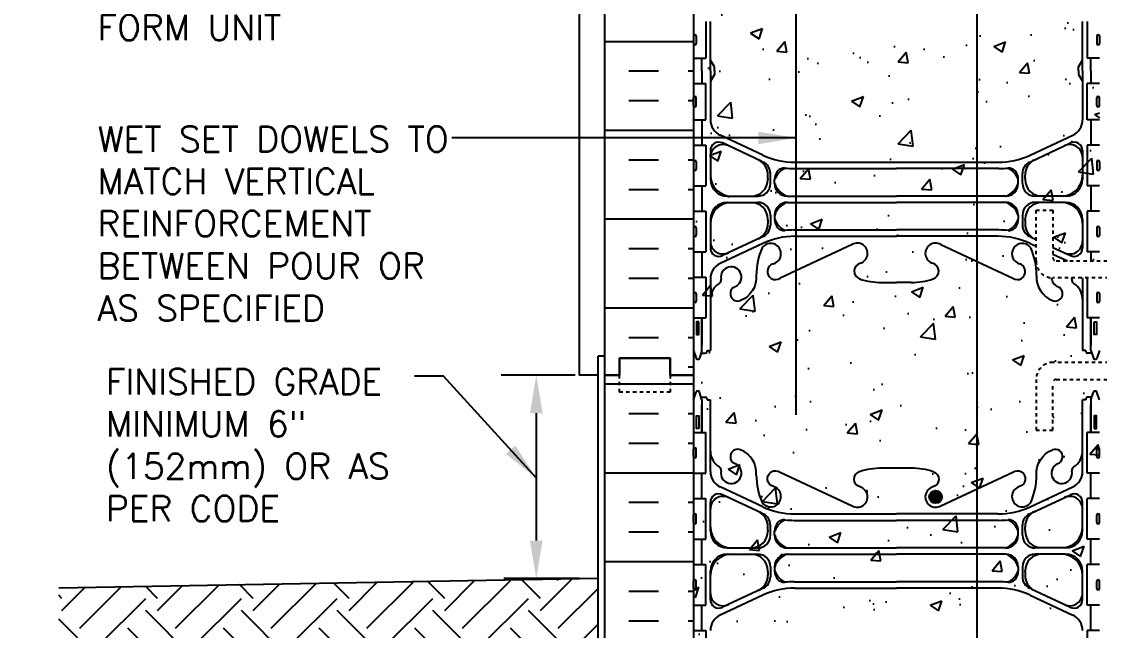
# Model space of a CAD drawing. Header units: inches. Extents: x 28.8 to 86.5, y -16 to 59.9.
# Drawn here: x 28.81 to 60.68, y 11.71 to 29.71 of the extents above; entities that cross this region are included whole.
import ezdxf

# ---------------------------------------------------------------- set-up
doc = ezdxf.new("R2010")
doc.units = ezdxf.units.IN
doc.header["$LTSCALE"] = 0.5
doc.header["$MEASUREMENT"] = 0
doc.linetypes.add('DASHED2', pattern=[0.375, 0.25, -0.125])
doc.linetypes.add('HIDDEN2', pattern=[0.1875, 0.125, -0.0625])
for name, color, linetype in [('HATCH', 12, 'Continuous'), ('LINE15', 9, 'Continuous'), ('line25', 2, 'Continuous'), ('LINE3', 3, 'Continuous'), ('LINE50', 5, 'Continuous'), ('LINE9', 9, 'Continuous'), ('TEXT', 4, 'Continuous'), ('Web_Edge', 9, 'Continuous')]:
    doc.layers.add(name, color=color, linetype=linetype)
doc.styles.add('DIM', font='romans.shx', dxfattribs={"width": 0.7})
doc.styles.add('ROMANS', font='romans.shx', dxfattribs={"height": 1.125})
doc.dimstyles.new('ext_12', dxfattribs={"dimscale": 12, "dimtxt": 0.09375, "dimasz": 0.09375, "dimexe": 0.09375, "dimexo": 0.0625, "dimgap": 0.0625, "dimtad": 1, "dimdec": 1, "dimzin": 3, "dimdsep": 46, "dimlunit": 4, "dimtxsty": 'DIM', "dimcen": 0.09, "dimdle": 0.09375, "dimclrt": 4, "dimadec": 0, "dimazin": 0, "dimtfac": 1, "dimtdec": 1, "dimtmove": 2, "dimatfit": 3, "dimfxl": 0, "dimfrac": 2, "dimtolj": 1, "dimtzin": 0, "dimarcsym": 0})

msp = doc.modelspace()

# ---------------------------------------------------------------- hatches: boundary and pattern name
at = {"layer": 'HATCH'}
h = msp.add_hatch(dxfattribs=at)
h.set_pattern_fill('AR-CONC', color=256, scale=0.5, style=0)
edge = h.paths.add_edge_path()
edge.add_spline(control_points=[(60.676, 46.254), (55.551, 46.254)], knot_values=[4.266465, 4.266465, 6.41583, 6.41583], degree=1, periodic=0)
edge.add_spline(control_points=[(55.551, 46.254), (54.551, 45.254)], knot_values=[4.266465, 4.266465, 6.41583, 6.41583], degree=1, periodic=0)
edge.add_spline(control_points=[(54.551, 45.254), (54.551, 47.254)], knot_values=[4.266465, 4.266465, 6.41583, 6.41583], degree=1, periodic=0)
edge.add_spline(control_points=[(54.551, 47.254), (53.551, 46.254)], knot_values=[0, 0, 6.41583, 6.41583], degree=1, periodic=0)
edge.add_line((53.551, 46.254), (48.676, 46.254))
edge.add_line((48.676, 46.254), (48.676, 37.254))
edge.add_line((48.676, 37.254), (48.676, 19.254))
edge.add_line((48.676, 19.254), (48.676, 1.254))
edge.add_line((48.676, 1.254), (53.551, 1.254))
edge.add_line((53.551, 1.254), (54.551, 2.254))
edge.add_line((54.551, 2.254), (54.551, 1.254))
edge.add_line((54.551, 1.254), (54.551, 0.254))
edge.add_line((54.551, 0.254), (55.551, 1.254))
edge.add_line((55.551, 1.254), (60.676, 1.254))
edge.add_line((60.676, 1.254), (60.676, 13.629))
edge.add_line((60.676, 13.629), (60.676, 19.129))
edge.add_line((60.676, 19.129), (59.401, 19.129))
edge.add_arc((59.401, 19.029), 0.1, 90, 180)
edge.add_line((59.301, 19.029), (59.301, 17.629))
edge.add_line((59.301, 17.629), (58.801, 17.629))
edge.add_line((58.801, 17.629), (58.801, 19.129))
edge.add_arc((59.301, 19.129), 0.5, 90, 180, ccw=False)
edge.add_line((59.301, 19.629), (60.676, 19.629))
edge.add_line((60.676, 19.629), (60.676, 22.129))
edge.add_line((60.676, 22.129), (59.301, 22.129))
edge.add_arc((59.301, 22.629), 0.5, 180, 270, ccw=False)
edge.add_line((58.801, 22.629), (58.801, 24.129))
edge.add_line((58.801, 24.129), (59.301, 24.129))
edge.add_line((59.301, 24.129), (59.301, 22.729))
edge.add_arc((59.401, 22.729), 0.1, 180, 270)
edge.add_line((59.401, 22.629), (60.676, 22.629))
edge.add_line((60.676, 22.629), (60.676, 28.129))
edge.add_line((60.676, 28.129), (60.676, 37.254))
edge.add_line((60.676, 37.254), (60.676, 46.254))
h = msp.add_hatch(dxfattribs=at)
h.set_pattern_fill('INSUL', color=256, scale=7, style=0)
h.set_pattern_definition([(0, (-2877.4856, -377.7554), (0, 2.625), []), (0, (-2877.4856, -376.8804), (0, 2.625), [0.875, -0.875]), (0, (-2877.4856, -376.0054), (0, 2.625), [0.875, -0.875])])
h.paths.add_polyline_path([(46.051, 19.254), (46.488, 19.254), (46.488, 19.754), (47.988, 19.754), (47.988, 19.254), (48.676, 19.254), (48.676, 37.254), (47.988, 37.254), (47.988, 37.754), (46.488, 37.754), (46.488, 37.254), (46.051, 37.254)])
h = msp.add_hatch(dxfattribs=at)
h.set_pattern_fill('INSUL', color=256, scale=7, style=0)
h.set_pattern_definition([(0, (-2877.4856, -395.7554), (0, 2.625), []), (0, (-2877.4856, -394.8804), (0, 2.625), [0.875, -0.875]), (0, (-2877.4856, -394.0054), (0, 2.625), [0.875, -0.875])])
h.paths.add_polyline_path([(46.051, 1.254), (46.488, 1.254), (46.488, 1.754), (47.988, 1.754), (47.988, 1.254), (48.676, 1.254), (48.676, 19.254), (47.988, 19.254), (47.988, 19.754), (46.488, 19.754), (46.488, 19.254), (46.051, 19.254)])
h = msp.add_hatch(dxfattribs=at)
h.set_pattern_fill('EARTH', color=256, scale=8, angle=45, style=0)
h.set_pattern_definition([(45, (-53.785, -99.0705), (2e-16, 2.828427), [2, -2]), (45, (-54.3154, -98.5402), (2e-16, 2.828427), [2, -2]), (45, (-54.8457, -98.0098), (2e-16, 2.828427), [2, -2]), (135, (-54.8457, -97.6563), (-2.828427, 4e-16), [2, -2]), (135, (-54.3154, -97.126), (-2.828427, 4e-16), [2, -2]), (135, (-53.785, -96.5956), (-2.828427, 4e-16), [2, -2])])
h.paths.add_polyline_path([(28.826, 11.064), (28.826, 11.064), (28.815, 11.072)])
h.paths.add_polyline_path([(29.915, 12.971), (29.915, 10.188), (29.926, 10.178), (29.954, 10.153), (29.981, 10.129), (30.008, 10.105), (30.036, 10.08), (30.063, 10.055), (30.09, 10.031), (30.117, 10.006), (30.144, 9.981), (30.171, 9.956), (30.198, 9.931), (30.225, 9.906), (30.251, 9.881), (30.278, 9.856), (30.305, 9.831), (30.331, 9.806), (30.358, 9.78), (30.384, 9.755), (30.41, 9.729), (30.437, 9.704), (30.444, 9.697), (37.273, 9.697), (37.273, 8.269), (39.993, 8.269), (39.993, 6.636), (34.235, 6.636), (34.235, 5.137), (36.933, 3.658), (36.968, 3.651), (37.004, 3.643), (37.039, 3.636), (37.074, 3.628), (37.109, 3.621), (37.145, 3.613), (37.18, 3.606), (37.215, 3.598), (37.25, 3.591), (37.285, 3.583), (37.32, 3.576), (37.355, 3.568), (37.39, 3.56), (37.425, 3.553), (37.46, 3.545), (37.495, 3.537), (37.529, 3.53), (37.564, 3.522), (37.599, 3.514), (37.633, 3.507), (37.668, 3.499), (37.703, 3.491), (37.737, 3.483), (37.772, 3.475), (37.806, 3.468), (37.841, 3.46), (37.875, 3.452), (37.91, 3.444), (37.944, 3.436), (37.978, 3.429), (38.013, 3.421), (38.047, 3.413), (38.081, 3.405), (38.115, 3.397), (38.149, 3.389), (38.183, 3.381), (38.217, 3.374), (38.251, 3.366), (38.285, 3.358), (38.319, 3.35), (38.322, 3.349), (43.711, 3.349), (44.586, 2.08), (45.793, 1.254), (45.957, 1.254), (45.957, 7.809), (45.863, 7.809), (45.863, 13.25)])
at = {"layer": 'LINE3'}
msp.add_hatch(color=256, dxfattribs=at).paths.add_polyline_path([(55.646, 15.655, 1), (56.021, 15.655, 1)])

# ---------------------------------------------------------------- linework, layer by layer
at = {"layer": 'LINE15', "linetype": 'HIDDEN2'}
for points in [[(65.551, 22.129), (59.301, 22.129, -0.414214), (58.801, 22.629), (58.801, 24.129), (59.301, 24.129), (59.301, 22.729, 0.414214), (59.401, 22.629), (65.551, 22.629)], [(65.551, 19.629), (59.301, 19.629, 0.414214), (58.801, 19.129), (58.801, 17.629), (59.301, 17.629), (59.301, 19.029, -0.414214), (59.401, 19.129), (65.551, 19.129)]]:
    msp.add_lwpolyline(points, format="xyb", dxfattribs=at)
at = {"layer": 'line25'}
for p, q in [((48.676, 37.254), (48.676, 19.254)), ((49.041, 29.709), (49.041, 28.629)), ((60.311, 29.709), (60.311, 28.629)), ((48.716, 29.319), (48.716, 29.319)), ((60.636, 29.319), (60.636, 29.319)), ((48.676, 29.279), (48.676, 29.059)), ((48.676, 29.224), (48.676, 29.224)), ((48.676, 29.114), (48.676, 29.114)), ((48.716, 29.019), (48.716, 29.019)), ((48.756, 29.279), (48.756, 29.059)), ((60.596, 29.279), (60.596, 29.059)), ((60.636, 29.019), (60.636, 29.019)), ((60.676, 29.279), (60.676, 29.059)), ((60.676, 29.224), (60.676, 29.224)), ((60.676, 29.114), (60.676, 29.114)), ((48.676, 28.629), (49.041, 28.629)), ((60.676, 28.629), (60.311, 28.629)), ((48.676, 27.879), (49.041, 27.879)), ((49.041, 26.799), (49.041, 27.879)), ((60.676, 27.879), (60.311, 27.879)), ((60.311, 26.799), (60.311, 27.879)), ((48.676, 27.229), (48.676, 27.449)), ((48.716, 27.489), (48.716, 27.489)), ((48.756, 27.229), (48.756, 27.449)), ((60.596, 27.229), (60.596, 27.449)), ((60.636, 27.489), (60.636, 27.489)), ((60.676, 27.229), (60.676, 27.449)), ((48.676, 27.394), (48.676, 27.394)), ((48.676, 27.284), (48.676, 27.284)), ((48.716, 27.189), (48.716, 27.189)), ((60.636, 27.189), (60.636, 27.189)), ((60.676, 27.394), (60.676, 27.394)), ((60.676, 27.284), (60.676, 27.284)), ((48.676, 26.799), (49.041, 26.799)), ((60.676, 26.799), (60.311, 26.799)), ((48.676, 26.049), (49.041, 26.049)), ((49.041, 26.049), (49.041, 24.849)), ((60.676, 26.049), (60.311, 26.049)), ((60.311, 26.049), (60.311, 24.849)), ((48.676, 25.559), (48.676, 25.339)), ((48.676, 25.504), (48.676, 25.504)), ((48.716, 25.599), (48.716, 25.599)), ((48.756, 25.559), (48.756, 25.339)), ((60.596, 25.559), (60.596, 25.339)), ((60.636, 25.599), (60.636, 25.599)), ((60.676, 25.559), (60.676, 25.339)), ((60.676, 25.504), (60.676, 25.504)), ((48.676, 25.394), (48.676, 25.394)), ((48.716, 25.299), (48.716, 25.299)), ((60.636, 25.299), (60.636, 25.299)), ((60.676, 25.394), (60.676, 25.394)), ((48.676, 24.849), (49.041, 24.849)), ((60.676, 24.849), (60.311, 24.849)), ((48.676, 24.099), (49.041, 24.099)), ((49.041, 24.099), (49.041, 22.899)), ((60.676, 24.099), (60.311, 24.099)), ((60.311, 24.099), (60.311, 22.899)), ((48.676, 23.609), (48.676, 23.389)), ((48.756, 23.609), (48.756, 23.389)), ((60.596, 23.609), (60.596, 23.389)), ((60.676, 23.609), (60.676, 23.389)), ((48.676, 23.554), (48.676, 23.554)), ((48.676, 23.444), (48.676, 23.444)), ((48.716, 23.349), (48.716, 23.349)), ((60.636, 23.349), (60.636, 23.349)), ((60.676, 23.554), (60.676, 23.554)), ((60.676, 23.444), (60.676, 23.444)), ((48.676, 22.899), (49.041, 22.899)), ((60.676, 22.899), (60.311, 22.899)), ((48.676, 22.149), (49.041, 22.149)), ((49.041, 22.149), (49.041, 20.949)), ((60.311, 22.129), (60.311, 20.949)), ((48.716, 21.699), (48.716, 21.699)), ((60.636, 21.699), (60.636, 21.699)), ((48.676, 21.659), (48.676, 21.439)), ((48.676, 21.604), (48.676, 21.604)), ((48.676, 21.494), (48.676, 21.494)), ((48.716, 21.399), (48.716, 21.399)), ((48.756, 21.659), (48.756, 21.439)), ((60.596, 21.659), (60.596, 21.439)), ((60.636, 21.399), (60.636, 21.399)), ((60.676, 21.659), (60.676, 21.439)), ((60.676, 21.604), (60.676, 21.604)), ((60.676, 21.494), (60.676, 21.494)), ((48.676, 20.949), (49.041, 20.949)), ((60.676, 20.949), (60.311, 20.949)), ((48.676, 19.254), (48.676, 1.254)), ((48.676, 17.559), (49.041, 17.559)), ((49.041, 16.359), (49.041, 17.559)), ((60.676, 17.559), (60.311, 17.559)), ((60.311, 16.359), (60.311, 17.559)), ((48.676, 16.849), (48.676, 17.069)), ((48.676, 17.014), (48.676, 17.014)), ((48.676, 16.904), (48.676, 16.904)), ((48.716, 17.109), (48.716, 17.109)), ((48.756, 16.849), (48.756, 17.069)), ((60.596, 16.849), (60.596, 17.069)), ((60.636, 17.109), (60.636, 17.109)), ((60.676, 16.849), (60.676, 17.069)), ((60.676, 17.014), (60.676, 17.014)), ((60.676, 16.904), (60.676, 16.904)), ((48.716, 16.809), (48.716, 16.809)), ((60.636, 16.809), (60.636, 16.809)), ((48.676, 16.359), (49.041, 16.359)), ((60.676, 16.359), (60.311, 16.359)), ((48.676, 15.609), (49.041, 15.609)), ((49.041, 14.409), (49.041, 15.609)), ((60.676, 15.609), (60.311, 15.609)), ((60.311, 14.409), (60.311, 15.609)), ((48.676, 14.899), (48.676, 15.119)), ((48.676, 15.064), (48.676, 15.064)), ((48.716, 15.159), (48.716, 15.159)), ((48.756, 14.899), (48.756, 15.119)), ((60.596, 14.899), (60.596, 15.119)), ((60.636, 15.159), (60.636, 15.159)), ((60.676, 14.899), (60.676, 15.119)), ((60.676, 15.064), (60.676, 15.064)), ((48.676, 14.954), (48.676, 14.954)), ((48.716, 14.859), (48.716, 14.859)), ((60.636, 14.859), (60.636, 14.859)), ((60.676, 14.954), (60.676, 14.954)), ((48.676, 14.409), (49.041, 14.409)), ((60.676, 14.409), (60.311, 14.409)), ((48.676, 13.659), (49.041, 13.659)), ((49.041, 12.459), (49.041, 13.659)), ((60.676, 13.659), (60.311, 13.659)), ((60.311, 12.459), (60.311, 13.659)), ((48.676, 12.949), (48.676, 13.169)), ((48.676, 13.114), (48.676, 13.114)), ((48.716, 13.209), (48.716, 13.209)), ((48.756, 12.949), (48.756, 13.169)), ((60.596, 12.949), (60.596, 13.169)), ((60.636, 13.209), (60.636, 13.209)), ((60.676, 12.949), (60.676, 13.169)), ((60.676, 13.114), (60.676, 13.114)), ((48.676, 13.004), (48.676, 13.004)), ((48.716, 12.909), (48.716, 12.909)), ((60.636, 12.909), (60.636, 12.909)), ((60.676, 13.004), (60.676, 13.004)), ((48.676, 12.459), (49.041, 12.459)), ((60.676, 12.459), (60.311, 12.459)), ((48.676, 11.709), (49.041, 11.709)), ((49.041, 11.709), (49.041, 10.629)), ((60.676, 11.709), (60.311, 11.709)), ((60.311, 11.709), (60.311, 10.629))]:
    msp.add_line(p, q, dxfattribs=at)
for centre, start, end in [((48.716, 29.279), 90, 180), ((48.716, 29.279), 0, 90), ((60.636, 29.279), 90, 180), ((60.636, 29.279), 360, 90), ((48.716, 29.059), 180, 270), ((48.716, 29.059), 270, 0), ((60.636, 29.059), 180, 270), ((60.636, 29.059), 270, 0), ((48.716, 27.449), 90, 180), ((48.716, 27.449), 360, 90), ((60.636, 27.449), 90, 180), ((60.636, 27.449), 0, 90), ((48.716, 27.229), 180, 270), ((48.716, 27.229), 270, 0), ((60.636, 27.229), 180, 270), ((60.636, 27.229), 270, 0), ((48.716, 25.559), 90, 180), ((48.716, 25.559), 0, 90), ((60.636, 25.559), 90, 180), ((60.636, 25.559), 360, 90), ((48.716, 25.339), 180, 270), ((48.716, 25.339), 270, 0), ((60.636, 25.339), 180, 270), ((60.636, 25.339), 270, 0), ((48.716, 23.609), 90, 180), ((48.716, 23.609), 0, 90), ((60.636, 23.609), 90, 180), ((60.636, 23.609), 360, 90), ((48.716, 23.389), 180, 270), ((48.716, 23.389), 270, 0), ((60.636, 23.389), 180, 270), ((60.636, 23.389), 270, 0), ((48.716, 21.659), 90, 180), ((48.716, 21.659), 0, 90), ((60.636, 21.659), 90, 180), ((60.636, 21.659), 360, 90), ((48.716, 21.439), 180, 270), ((48.716, 21.439), 270, 0), ((60.636, 21.439), 180, 270), ((60.636, 21.439), 270, 0), ((48.716, 17.069), 90, 180), ((48.716, 17.069), 360, 90), ((60.636, 17.069), 90, 180), ((60.636, 17.069), 0, 90), ((48.716, 16.849), 180, 270), ((48.716, 16.849), 270, 0), ((60.636, 16.849), 180, 270), ((60.636, 16.849), 270, 0), ((48.716, 15.119), 90, 180), ((48.716, 15.119), 360, 90), ((60.636, 15.119), 90, 180), ((60.636, 15.119), 0, 90), ((48.716, 14.899), 180, 270), ((48.716, 14.899), 270, 0), ((60.636, 14.899), 180, 270), ((60.636, 14.899), 270, 0), ((48.716, 13.169), 90, 180), ((48.716, 13.169), 360, 90), ((60.636, 13.169), 90, 180), ((60.636, 13.169), 0, 90), ((48.716, 12.949), 180, 270), ((48.716, 12.949), 270, 0), ((60.636, 12.949), 180, 270), ((60.636, 12.949), 270, 0)]:
    msp.add_arc(centre, 0.04, start, end, dxfattribs=at)
at = {"layer": 'LINE3'}
for p, q in [((51.715, 18.085), (51.715, 46.254)), ((57.05, 35.855), (57.05, 1.254))]:
    msp.add_line(p, q, dxfattribs=at)
msp.add_circle((55.834, 15.655), 0.188, dxfattribs=at)
at = {"layer": 'LINE50'}
for p, q in [((46.051, 19.254), (46.051, 37.254)), ((46.051, 1.254), (46.051, 19.254)), ((29.915, 12.971), (45.863, 13.25))]:
    msp.add_line(p, q, dxfattribs=at)
for points in [[(48.676, 19.254), (47.988, 19.254), (47.988, 19.754), (46.488, 19.754), (46.488, 19.254), (46.051, 19.254)], [(46.051, 19.254), (46.488, 19.254), (46.488, 19.754), (47.988, 19.754), (47.988, 19.254), (48.676, 19.254)]]:
    msp.add_lwpolyline(points, dxfattribs=at)
at = {"layer": 'LINE9'}
for p, q in [((45.301, 46.254), (45.301, 19.254)), ((45.863, 7.813), (45.863, 19.813)), ((46.051, 19.813), (45.863, 19.813)), ((45.863, 19.254), (45.301, 19.254))]:
    msp.add_line(p, q, dxfattribs=at)
at = {"layer": 'LINE9', "linetype": 'DASHED2', "ltscale": 0.15}
msp.add_lwpolyline([(47.988, 19.254), (47.988, 19.254), (47.988, 18.754), (46.488, 18.754), (46.488, 19.254), (46.488, 19.254)], dxfattribs=at)
at = {"layer": 'TEXT'}
for p, q in [((45.176, 19.254), (42.992, 19.254)), ((44.03, 18.129), (44.03, 14.365)), ((45.3, 13.24), (43.071, 13.24))]:
    msp.add_line(p, q, dxfattribs=at)
for points in [[(43.843, 18.129), (44.218, 18.129), (44.03, 19.254)], [(43.842, 14.365), (44.217, 14.365), (44.029, 13.24)]]:
    msp.add_solid(points, dxfattribs=at)
at = {"layer": 'Web_Edge'}
for p, q in [((49.176, 28.254), (49.176, 29.707)), ((60.176, 28.254), (60.176, 29.707)), ((49.296, 28.367), (49.176, 28.567)), ((49.296, 28.367), (49.176, 28.567)), ((49.296, 28.254), (49.296, 28.367)), ((49.296, 28.254), (49.296, 28.367)), ((60.056, 28.367), (60.176, 28.567)), ((60.056, 28.367), (60.176, 28.567)), ((60.056, 28.254), (60.056, 28.367)), ((60.056, 28.254), (60.056, 28.367)), ((49.176, 28.254), (49.176, 26.801)), ((49.296, 28.142), (49.176, 27.942)), ((49.296, 28.142), (49.176, 27.942)), ((49.296, 28.254), (49.296, 28.142)), ((49.296, 28.254), (49.296, 28.142)), ((60.056, 28.254), (60.056, 28.142)), ((60.056, 28.254), (60.056, 28.142)), ((60.056, 28.142), (60.176, 27.942)), ((60.056, 28.142), (60.176, 27.942)), ((60.176, 28.254), (60.176, 26.801)), ((50.722, 25.759), (49.464, 26.348)), ((58.63, 25.759), (59.888, 26.348)), ((49.176, 25.891), (49.176, 25.043)), ((50.699, 25.571), (49.532, 26.118)), ((58.653, 25.571), (59.82, 26.118)), ((60.176, 25.891), (60.176, 25.043)), ((50.876, 25.066), (50.876, 25.171)), ((50.951, 24.918), (50.951, 25.215)), ((51.652, 25.359), (54.676, 25.359)), ((57.7, 25.359), (54.676, 25.359)), ((58.401, 24.918), (58.401, 25.215)), ((58.476, 25.066), (58.476, 25.171)), ((50.876, 25.066), (50.876, 25.043)), ((51.076, 24.918), (51.076, 25.043)), ((58.276, 24.918), (58.276, 25.043)), ((58.476, 25.066), (58.476, 25.043)), ((49.676, 24.543), (50.576, 24.543)), ((51.451, 24.543), (54.676, 24.543)), ((57.901, 24.543), (54.676, 24.543)), ((59.676, 24.543), (58.776, 24.543)), ((49.676, 24.363), (50.576, 24.363)), ((51.451, 24.363), (54.676, 24.363)), ((57.901, 24.363), (54.676, 24.363)), ((59.676, 24.363), (58.776, 24.363)), ((50.951, 23.988), (50.951, 23.691)), ((51.076, 23.988), (51.076, 23.862)), ((51.076, 23.988), (51.076, 23.874)), ((58.276, 23.988), (58.276, 23.874)), ((58.276, 23.988), (58.276, 23.862)), ((58.401, 23.988), (58.401, 23.691)), ((49.176, 23.863), (49.176, 23.015)), ((50.876, 23.839), (50.876, 23.863)), ((50.876, 23.839), (50.876, 23.735)), ((58.476, 23.839), (58.476, 23.863)), ((58.476, 23.839), (58.476, 23.735)), ((60.176, 23.863), (60.176, 23.015)), ((50.698, 23.334), (49.532, 22.788)), ((51.653, 23.546), (54.676, 23.546)), ((51.676, 23.359), (54.676, 23.359)), ((57.699, 23.546), (54.676, 23.546)), ((57.676, 23.359), (54.676, 23.359)), ((58.654, 23.334), (58.801, 23.265)), ((50.722, 23.147), (49.464, 22.558)), ((53.366, 23.118), (51.239, 22.118)), ((55.986, 23.118), (58.113, 22.118)), ((58.63, 23.147), (58.801, 23.066)), ((59.301, 23.031), (59.82, 22.788)), ((59.301, 22.832), (59.735, 22.629)), ((49.176, 22.105), (49.176, 19.983)), ((54.237, 21.994), (54.676, 21.994)), ((55.115, 21.994), (54.676, 21.994)), ((60.176, 22.105), (60.176, 19.983)), ((48.926, 19.983), (48.926, 20.949)), ((60.426, 19.983), (60.426, 20.949)), ((48.676, 19.983), (48.751, 19.753)), ((48.926, 19.983), (48.851, 19.753)), ((48.9, 19.903), (49.026, 19.903)), ((49.076, 19.983), (49.176, 19.983)), ((49.076, 19.953), (49.076, 19.983)), ((49.076, 19.953), (49.076, 19.953)), ((60.276, 19.983), (60.176, 19.983)), ((60.276, 19.953), (60.276, 19.983)), ((60.276, 19.953), (60.276, 19.953)), ((60.452, 19.903), (60.326, 19.903)), ((60.426, 19.983), (60.501, 19.753)), ((60.676, 19.983), (60.601, 19.753)), ((48.676, 18.525), (48.751, 18.755)), ((48.926, 18.525), (48.851, 18.755)), ((48.9, 18.605), (49.026, 18.605)), ((48.926, 18.525), (48.926, 17.559)), ((49.076, 18.555), (49.076, 18.525)), ((49.076, 18.555), (49.076, 18.555)), ((49.076, 18.525), (49.176, 18.525)), ((49.176, 16.403), (49.176, 18.525)), ((60.176, 16.403), (60.176, 18.525)), ((60.276, 18.525), (60.176, 18.525)), ((60.276, 18.555), (60.276, 18.555)), ((60.276, 18.555), (60.276, 18.525)), ((60.452, 18.605), (60.326, 18.605)), ((60.426, 18.525), (60.501, 18.755)), ((60.426, 18.525), (60.426, 17.559)), ((60.676, 18.525), (60.601, 18.755)), ((50.722, 15.362), (49.464, 15.951)), ((58.63, 15.362), (59.888, 15.951)), ((50.698, 15.174), (49.532, 15.72)), ((58.654, 15.174), (59.82, 15.72)), ((49.176, 14.645), (49.176, 15.494)), ((60.176, 14.645), (60.176, 15.494)), ((51.676, 15.15), (54.676, 15.15)), ((57.676, 15.15), (54.676, 15.15)), ((50.876, 14.669), (50.876, 14.773)), ((50.876, 14.669), (50.876, 14.645)), ((50.951, 14.52), (50.951, 14.817)), ((51.652, 14.962), (54.676, 14.962)), ((57.7, 14.962), (54.676, 14.962)), ((58.401, 14.52), (58.401, 14.817)), ((58.476, 14.669), (58.476, 14.773)), ((58.476, 14.669), (58.476, 14.645)), ((51.076, 14.52), (51.076, 14.646)), ((58.276, 14.52), (58.276, 14.646)), ((49.676, 14.145), (50.576, 14.145)), ((51.451, 14.145), (54.676, 14.145)), ((57.901, 14.145), (54.676, 14.145)), ((59.676, 14.145), (58.776, 14.145)), ((49.676, 13.965), (50.576, 13.965)), ((51.451, 13.965), (54.676, 13.965)), ((57.901, 13.965), (54.676, 13.965)), ((59.676, 13.965), (58.776, 13.965)), ((49.176, 12.617), (49.176, 13.465)), ((50.876, 13.442), (50.876, 13.465)), ((50.876, 13.442), (50.876, 13.338)), ((50.951, 13.59), (50.951, 13.293)), ((51.076, 13.59), (51.076, 13.477)), ((51.076, 13.59), (51.076, 13.465)), ((58.276, 13.59), (58.276, 13.465)), ((58.276, 13.59), (58.276, 13.477)), ((58.401, 13.59), (58.401, 13.293)), ((58.476, 13.442), (58.476, 13.465)), ((58.476, 13.442), (58.476, 13.338)), ((60.176, 12.617), (60.176, 13.465)), ((51.653, 13.149), (54.676, 13.149)), ((57.699, 13.149), (54.676, 13.149)), ((50.722, 12.749), (49.464, 12.16)), ((50.699, 12.937), (49.532, 12.391)), ((51.676, 12.961), (54.676, 12.961)), ((57.676, 12.961), (54.676, 12.961)), ((58.63, 12.749), (59.888, 12.16)), ((58.653, 12.937), (59.82, 12.391))]:
    msp.add_line(p, q, dxfattribs=at)
for points in [[(48.926, 28.254), (48.926, 28.629)], [(60.426, 28.254), (60.426, 28.629)], [(48.926, 28.254), (48.926, 27.879)], [(60.426, 28.254), (60.426, 27.879)], [(48.926, 26.799), (48.926, 26.049)], [(60.426, 26.799), (60.426, 26.049)], [(51.676, 25.547), (54.676, 25.547), (57.676, 25.547)], [(48.926, 24.849), (48.926, 24.099)], [(60.426, 24.849), (60.426, 24.099)], [(48.926, 22.899), (48.926, 22.149)], [(60.426, 22.899), (60.426, 22.629)], [(48.926, 20.949), (48.926, 20.133)], [(60.426, 20.949), (60.426, 20.133)], [(48.926, 17.559), (48.926, 18.375)], [(60.426, 17.559), (60.426, 18.375)], [(48.926, 15.609), (48.926, 16.359)], [(60.426, 15.609), (60.426, 16.359)], [(48.926, 13.659), (48.926, 14.409)], [(60.426, 13.659), (60.426, 14.409)], [(48.926, 11.709), (48.926, 12.459)], [(60.426, 11.709), (60.426, 12.459)]]:
    msp.add_lwpolyline(points, dxfattribs=at)
for points in [[(50.534, 22.204, -0.325312), (50.068, 21.462)], [(58.818, 22.204, 0.325312), (59.284, 21.462)], [(50.534, 16.304, 0.325312), (50.068, 17.046)], [(58.818, 16.304, -0.325312), (59.284, 17.046)], [(50.534, 16.304, 0.10488), (50.707, 15.492, 1.422913), (51.04, 15.959, -1.171105), (51.239, 16.39), (53.366, 15.391, 1.133028), (53.601, 15.948, -0.735593), (53.588, 16.406, -0.082755), (54.237, 16.514), (54.676, 16.514), (55.115, 16.514, -0.082755), (55.764, 16.406, -0.735593), (55.751, 15.948, 1.133028), (55.986, 15.391), (58.113, 16.39, -1.171105), (58.312, 15.959, 1.422913), (58.645, 15.492, 0.10488), (58.818, 16.304)]]:
    msp.add_lwpolyline(points, format="xyb", dxfattribs=at)
for points in [[(48.836, 20.833), (48.766, 20.833), (48.766, 20.453), (48.836, 20.453)], [(60.516, 20.833), (60.586, 20.833), (60.586, 20.453), (60.516, 20.453)], [(48.836, 17.675), (48.766, 17.675), (48.766, 18.055), (48.836, 18.055)], [(60.516, 17.675), (60.586, 17.675), (60.586, 18.055), (60.516, 18.055)]]:
    msp.add_lwpolyline(points, close=True, dxfattribs=at)
for centre, radius, start, end in [((49.676, 26.801), 0.5, 180, 244.9204), ((59.676, 26.801), 0.5, 295.0796, 360), ((49.426, 25.891), 0.25, 64.9204, 180), ((59.926, 25.891), 0.25, 360, 115.0796), ((49.551, 25.695), 0.375, 64.9204, 180), ((59.801, 25.695), 0.375, 0, 115.0796), ((50.376, 25.171), 0.5, 0, 64.9204), ((51.653, 27.609), 2.25, 244.9204, 245.9248), ((51.676, 27.797), 2.25, 244.9204, 270), ((50.575, 25.215), 0.376, 0.0491, 64.813), ((57.676, 27.797), 2.25, 270, 295.0796), ((58.777, 25.215), 0.376, 115.187, 179.9509), ((58.976, 25.171), 0.5, 115.0796, 180), ((57.699, 27.609), 2.25, 294.0752, 295.0796), ((51.659, 24.821), 0.624, 117.0966, 159.0881), ((51.452, 25.043), 0.376, 138.3704, 179.9486), ((51.358, 25.127), 0.25, 86.1209, 138.3704), ((51.652, 27.609), 2.25, 262.9228, 270), ((57.7, 27.609), 2.25, 270, 277.0772), ((57.994, 25.127), 0.25, 41.6296, 93.8791), ((57.693, 24.821), 0.624, 20.9119, 62.9034), ((57.9, 25.043), 0.376, 0.0514, 41.6296), ((49.801, 25.168), 0.625, 180, 270), ((49.676, 25.043), 0.5, 180, 270), ((50.376, 25.043), 0.5, 270, 0), ((50.576, 24.918), 0.375, 270, 0), ((51.451, 24.918), 0.375, 180, 270), ((51.658, 25.124), 0.617, 199.5682, 250.4318), ((57.694, 25.124), 0.617, 289.5682, 340.4318), ((57.901, 24.918), 0.375, 270, 0), ((58.776, 24.918), 0.375, 180, 270), ((58.976, 25.043), 0.5, 180, 270), ((59.551, 25.168), 0.625, 270, 0), ((59.676, 25.043), 0.5, 270, 360), ((49.676, 23.863), 0.5, 90, 180), ((49.801, 23.738), 0.625, 90, 180), ((50.376, 23.863), 0.5, 0, 90), ((50.576, 23.988), 0.375, 360, 90), ((51.451, 23.988), 0.375, 90, 180), ((51.658, 23.781), 0.617, 109.6458, 160.4318), ((57.901, 23.988), 0.375, 360, 90), ((57.694, 23.781), 0.617, 19.5682, 70.3542), ((58.776, 23.988), 0.375, 90, 180), ((58.976, 23.863), 0.5, 90, 180), ((59.551, 23.738), 0.625, 360, 90), ((59.676, 23.863), 0.5, 360, 90), ((50.376, 23.735), 0.5, 295.0796, 360), ((50.575, 23.691), 0.376, 295.1919, 359.9486), ((51.452, 23.862), 0.376, 180.0491, 221.6135), ((51.659, 24.085), 0.624, 200.9119, 242.8949), ((51.358, 23.778), 0.25, 221.6135, 273.8988), ((57.693, 24.085), 0.624, 297.1051, 339.0881), ((57.994, 23.778), 0.25, 266.1012, 318.3865), ((57.9, 23.862), 0.376, 318.3865, 359.9509), ((58.777, 23.691), 0.376, 180.0514, 244.8081), ((58.976, 23.735), 0.5, 180, 244.9204), ((51.652, 21.296), 2.25, 114.0524, 115.0796), ((51.676, 21.109), 2.25, 90, 115.0796), ((51.653, 21.296), 2.25, 90, 97.097), ((57.676, 21.109), 2.25, 64.9204, 90), ((57.699, 21.296), 2.25, 82.903, 90), ((57.7, 21.296), 2.25, 64.9204, 65.9476), ((49.551, 23.211), 0.375, 180, 295.0796), ((49.426, 23.015), 0.25, 180, 295.0796), ((52.534, 22.204), 2, 156.0362, 179.9854), ((50.958, 22.843), 0.305, 285.7253, 145.3297), ((53.518, 22.854), 0.305, 285.7253, 120), ((55.834, 22.854), 0.305, 60, 254.2747), ((58.394, 22.843), 0.305, 34.6703, 254.2747), ((56.818, 22.204), 2, 0.0146, 23.9638), ((59.801, 23.211), 0.375, 244.9204, 360), ((59.926, 23.015), 0.25, 244.9204, 360), ((49.676, 22.105), 0.5, 115.0796, 180), ((49.791, 22.154), 0.305, 291.8037, 191.0944), ((51.105, 22.318), 0.24, 105.7253, 303.75), ((53.666, 22.329), 0.24, 105.7253, 251.077), ((55.686, 22.329), 0.24, 288.923, 74.2747), ((58.247, 22.318), 0.24, 236.25, 74.2747), ((49.369, 22.071), 0.125, 301.9268, 11.0944), ((54.237, 23.994), 2, 251.077, 270), ((55.115, 23.994), 2, 270, 288.923), ((59.561, 22.154), 0.305, 184.2732, 248.1963), ((59.983, 22.071), 0.125, 168.9056, 238.0732), ((59.561, 22.154), 0.305, 348.9056, 355.3587), ((59.676, 22.105), 0.5, 360, 2.7873), ((49.726, 21.498), 0.55, 121.9268, 180), ((49.986, 21.666), 0.22, 111.8037, 291.8037), ((59.366, 21.666), 0.22, 248.1963, 68.1963), ((59.626, 21.498), 0.55, 360, 58.0732), ((49.026, 19.953), 0.05, 270, 0), ((60.326, 19.953), 0.05, 180, 270), ((48.801, 19.78), 0.0567, 208.0725, 331.9275), ((60.551, 19.78), 0.0567, 208.0725, 331.9275), ((48.801, 18.729), 0.0567, 28.0725, 151.9275), ((49.026, 18.555), 0.05, 0, 90), ((60.326, 18.555), 0.05, 90, 180), ((60.551, 18.729), 0.0567, 28.0725, 151.9275), ((49.726, 17.01), 0.55, 180, 238.0732), ((49.986, 16.842), 0.22, 68.1963, 248.1963), ((59.366, 16.842), 0.22, 291.8037, 111.8037), ((59.626, 17.01), 0.55, 301.9268, 0), ((49.791, 16.354), 0.305, 168.9056, 68.1963), ((59.561, 16.354), 0.305, 111.8037, 11.0944), ((49.676, 16.403), 0.5, 180, 244.9204), ((49.369, 16.437), 0.125, 348.9056, 58.0732), ((59.983, 16.437), 0.125, 121.9268, 191.0944), ((59.676, 16.403), 0.5, 295.0796, 0), ((49.426, 15.494), 0.25, 64.9204, 180), ((49.551, 15.297), 0.375, 64.9204, 180), ((59.801, 15.297), 0.375, 0, 115.0796), ((59.926, 15.494), 0.25, 0, 115.0796), ((51.676, 17.4), 2.25, 244.9204, 270), ((57.676, 17.4), 2.25, 270, 295.0796), ((50.376, 14.773), 0.5, 0, 64.9204), ((51.652, 17.212), 2.25, 244.9204, 245.9476), ((50.575, 14.817), 0.376, 0.0514, 64.8081), ((51.659, 14.424), 0.624, 117.0966, 159.0881), ((51.358, 14.73), 0.25, 86.1209, 138.3704), ((51.652, 17.212), 2.25, 262.9228, 270), ((57.7, 17.212), 2.25, 270, 277.0772), ((57.994, 14.73), 0.25, 41.6296, 93.8791), ((57.693, 14.424), 0.624, 20.9119, 62.9034), ((58.777, 14.817), 0.376, 115.1919, 179.9486), ((58.976, 14.773), 0.5, 115.0796, 180), ((57.7, 17.212), 2.25, 294.0524, 295.0796), ((49.801, 14.77), 0.625, 180, 270), ((51.452, 14.646), 0.376, 138.3704, 179.9486), ((57.9, 14.646), 0.376, 0.0514, 41.6296), ((59.551, 14.77), 0.625, 270, 0), ((49.676, 14.645), 0.5, 180, 270), ((50.376, 14.645), 0.5, 270, 0), ((50.576, 14.52), 0.375, 270, 0), ((51.658, 14.727), 0.617, 199.5682, 250.4318), ((51.451, 14.52), 0.375, 180, 270), ((57.901, 14.52), 0.375, 270, 0), ((57.694, 14.727), 0.617, 289.5682, 340.4318), ((58.776, 14.52), 0.375, 180, 270), ((58.976, 14.645), 0.5, 180, 270), ((59.676, 14.645), 0.5, 270, 0), ((49.801, 13.34), 0.625, 90, 180), ((49.676, 13.465), 0.5, 90, 180), ((50.376, 13.465), 0.5, 0, 90), ((50.576, 13.59), 0.375, 360, 90), ((51.658, 13.384), 0.617, 109.6458, 160.4318), ((51.451, 13.59), 0.375, 90, 180), ((57.901, 13.59), 0.375, 360, 90), ((57.694, 13.384), 0.617, 19.5682, 70.3542), ((58.776, 13.59), 0.375, 90, 180), ((58.976, 13.465), 0.5, 90, 180), ((59.551, 13.34), 0.625, 360, 90), ((59.676, 13.465), 0.5, 0, 90), ((51.659, 13.688), 0.624, 200.9119, 242.8949), ((51.452, 13.465), 0.376, 180.0491, 221.6135), ((57.693, 13.688), 0.624, 297.1051, 339.0881), ((57.9, 13.465), 0.376, 318.3865, 359.9509), ((50.376, 13.338), 0.5, 295.0796, 360), ((50.575, 13.294), 0.376, 295.187, 359.9509), ((51.358, 13.381), 0.25, 221.6135, 273.8988), ((51.653, 10.899), 2.25, 90, 97.097), ((57.699, 10.899), 2.25, 82.903, 90), ((57.994, 13.381), 0.25, 266.1012, 318.3865), ((58.777, 13.294), 0.376, 180.0491, 244.813), ((58.976, 13.338), 0.5, 180, 244.9204), ((49.551, 12.814), 0.375, 180, 295.0796), ((51.653, 10.899), 2.25, 114.0752, 115.0796), ((51.676, 10.711), 2.25, 90, 115.0796), ((57.676, 10.711), 2.25, 64.9204, 90), ((57.699, 10.899), 2.25, 64.9204, 65.9248), ((59.801, 12.814), 0.375, 244.9204, 360), ((49.426, 12.617), 0.25, 180, 295.0796), ((59.926, 12.617), 0.25, 244.9204, 0), ((49.676, 11.707), 0.5, 115.0796, 180), ((59.676, 11.707), 0.5, 0, 64.9204)]:
    msp.add_arc(centre, radius, start, end, dxfattribs=at)

# ---------------------------------------------------------------- texts
at = {"layer": 'TEXT', "char_height": 0.75, "attachment_point": 4, "style": 'ROMANS'}
for s, insert, width in [('NUDURA 12" (305mm) STANDARD FORM UNIT', (31.06, 30.779), 11.74859), ('WET SET DOWELS TO MATCH VERTICAL REINFORCEMENT BETWEEN POUR OR AS SPECIFIED', (31.06, 23.734), 11.74859), ('FINISHED GRADE MINIMUM 6" (152mm) OR AS PER CODE', (31.31, 17.186), 10.75183)]:
    msp.add_mtext(s, dxfattribs=dict(at, insert=insert, width=width))

# ---------------------------------------------------------------- leaders
at = {"layer": 'TEXT'}
msp.add_leader([(51.715, 26.267), (41.538, 26.267)], dimstyle='ext_12', override={"dimtad": 0}, dxfattribs=at)
msp.add_leader([(44.03, 16.216), (41.288, 19.224), (40.428, 19.224)], dimstyle='ext_12', dxfattribs=at)

doc.saveas('drawing.dxf')
